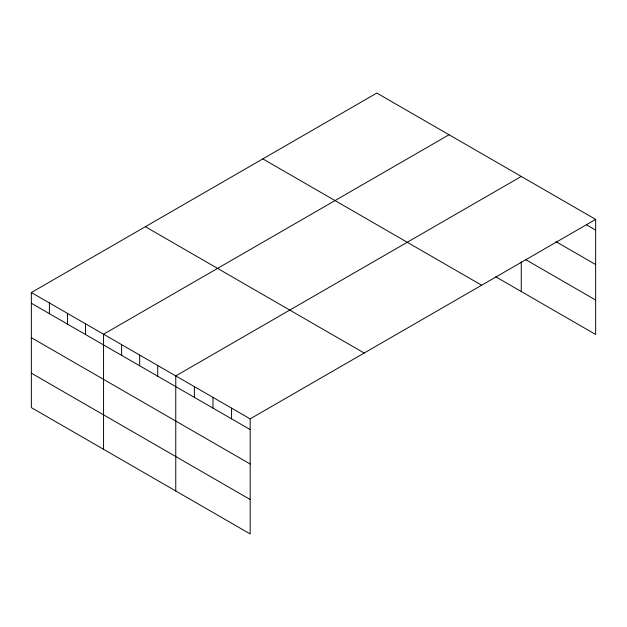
<?xml version="1.0" encoding="UTF-8"?>
<svg xmlns="http://www.w3.org/2000/svg" width="627" height="627" viewBox="0 0 627 627"><rect width="100%" height="100%" fill="white"/><g stroke="black" fill="none" stroke-linecap="round" stroke-linejoin="round"><path stroke-width="0.94" d="M595.65 219.395L250.165 418.86L250.165 533.938L31.35 407.605L31.35 292.527L376.835 93.062L595.65 219.395L595.65 334.473L495.816 276.836M449.042 134.75L103.557 334.215L103.557 449.293M521.256 176.446L175.764 375.91L175.764 490.98M586.347 224.74L595.65 230.109M555.914 241.607L595.65 264.547M525.481 259.523L595.65 300.035M262.823 158.89L481.638 285.214M145.362 226.708L364.177 353.032M31.35 292.527L250.165 418.86M31.35 303.241L250.165 429.573M31.35 337.679L250.165 464.011M31.35 373.167L250.165 499.5M521.256 261.859L521.256 291.516M231.567 408.122L231.567 418.836M212.968 397.385L212.968 408.099M194.37 386.647L194.37 397.361M157.714 365.486L157.714 376.2M139.664 355.062L139.664 365.776M121.614 344.638L121.614 355.352M85.507 323.798L85.507 334.512M67.457 313.375L67.457 324.088M49.4 302.951L49.4 313.665"/></g></svg>
